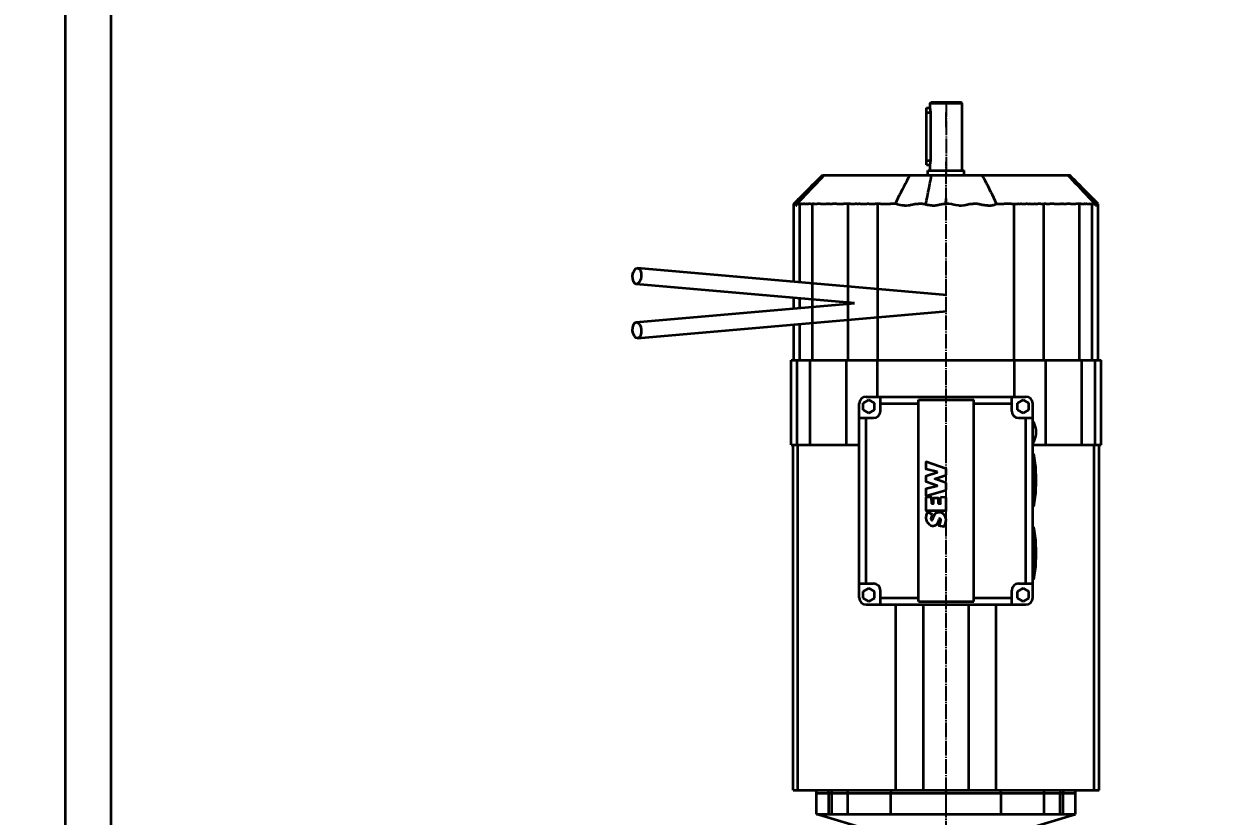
# Model space of a CAD drawing. Header units: millimetres. Extents: x -67280 to 67280, y -47520 to 47520.
# Drawn here: x -45724 to -44678, y 8203 to 8896 of the extents above; entities that cross this region are included whole.
import ezdxf

# ---------------------------------------------------------------- set-up
doc = ezdxf.new("R2010")
doc.units = ezdxf.units.MM
doc.linetypes.add('CENTER', pattern=[16, 13, -1, 1, -1])
doc.layers.get('0').update_dxf_attribs({"lineweight": 35})
for name, color, linetype, lineweight in [('EB0', 7, 'Continuous', 35), ('尺寸线层', 4, 'Continuous', 18), ('粗实线层', 7, 'Continuous', 35), ('粗实线层_1', 7, 'Continuous', 35)]:
    doc.layers.add(name, color=color, linetype=linetype, lineweight=lineweight)
doc.styles.add('标准', font='', dxfattribs={"width": 0.667})
doc.styles.get('标准').set_extended_font_data('宋体')
doc.dimstyles.new('标准', dxfattribs={"dimscale": 160, "dimtxt": 2, "dimasz": 1, "dimexe": 1, "dimexo": 0, "dimgap": 1, "dimtad": 1, "dimdec": 1, "dimdsep": 46, "dimtxsty": '标准', "dimblk": '_CAXARROW', "dimcen": 0, "dimdle": 2, "dimaunit": 1, "dimadec": 0, "dimazin": 2, "dimtfac": 0.707107, "dimtdec": 3, "dimtmove": 0, "dimatfit": 3, "dimfxl": 0, "dimfrac": 2, "dimtolj": 1, "dimarcsym": 0})

# ---------------------------------------------------------------- blocks, each defined once
blk = doc.blocks.new('*X1425')
at = {"layer": '尺寸线层', "linetype": 'Continuous', "lineweight": 18}
for points in [[(-50471.7, 19199.8), (-50451.7, 19039.8), (-50491.7, 19039.8)], [(-50471.7, 7599.8), (-50451.7, 7759.8), (-50491.7, 7759.8)]]:
    blk.add_hatch(color=0, dxfattribs=at).paths.add_polyline_path(points, flags=0)
at = {"layer": '尺寸线层', "color": 0}
for p, q in [((-48483.2, 19199.8), (-50631.7, 19199.8)), ((-45550.6, 7599.8), (-50631.7, 7599.8))]:
    blk.add_line(p, q, dxfattribs=at)
at = {"layer": '尺寸线层', "color": 0, "linetype": 'Continuous', "lineweight": 18}
blk.add_line((-50471.7, 19199.8), (-50471.7, 7599.8), dxfattribs=at)
at = {"layer": '尺寸线层', "color": 0, "insert": (-50791.7, 13712.3), "char_height": 320, "width": 1539.614, "attachment_point": 5, "rotation": 90, "line_spacing_factor": 1.15057, "style": '标准'}
blk.add_mtext('\\T1.1;11600', dxfattribs=at)
blk = doc.blocks.new('_CAXARROW')
blk.add_hatch(color=0).paths.add_polyline_path([(0, 0), (-1, 0.125), (-1, -0.125)], flags=0)
blk = doc.blocks.new('*X1432')
at = {"layer": '尺寸线层', "linetype": 'Continuous', "lineweight": 18}
for points in [[(-46488, 18849.8), (-46508, 18689.8), (-46468, 18689.8)], [(-46488, 7599.8), (-46508, 7759.8), (-46468, 7759.8)]]:
    blk.add_hatch(color=0, dxfattribs=at).paths.add_polyline_path(points, flags=0)
at = {"layer": '尺寸线层', "color": 0}
for p, q in [((-45538, 18849.8), (-46648, 18849.8)), ((-44678.3, 7599.8), (-46648, 7599.8))]:
    blk.add_line(p, q, dxfattribs=at)
at = {"layer": '尺寸线层', "color": 0, "linetype": 'Continuous', "lineweight": 18}
blk.add_line((-46488, 7599.8), (-46488, 18849.8), dxfattribs=at)
at = {"layer": '尺寸线层', "color": 0, "insert": (-46808, 12929.7), "char_height": 320, "width": 1539.614, "attachment_point": 5, "rotation": 90, "line_spacing_factor": 1.15057, "style": '标准'}
blk.add_mtext('\\T1.1;11250', dxfattribs=at)
blk = doc.blocks.new('*X1624')
at = {"layer": '粗实线层_1'}
for p, q in [((-1275, -3388), (-1275, -2358)), ((-1235, -3388), (-1235, -2358))]:
    blk.add_line(p, q, dxfattribs=at)
blk = doc.blocks.new('*X1613')
at = {"layer": 'EB0'}
blk.add_blockref('*X1624', (-360, 3408), dxfattribs=at)
blk = doc.blocks.new('*X1687')
at = {"layer": 'EB0', "color": 1}
for p, q in [((17.9, 872), (18.9, 873)), ((17.9, 872), (45.9, 872)), ((17.9, 868), (17.9, 872)), ((18.9, 873), (44.9, 873)), ((45.9, 872), (44.9, 873)), ((45.9, 813), (45.9, 872)), ((14.9, 868), (17.9, 868)), ((14.9, 818), (14.9, 868)), ((14.9, 864), (18.5, 864)), ((17.9, 867.9), (17.9, 868)), ((17.9, 868), (17.9, 868)), ((17.9, 868), (17.9, 868)), ((17.9, 868), (17.9, 868)), ((18, 867.9), (17.9, 867.9)), ((17.9, 867.9), (17.9, 867.9)), ((18, 867.8), (18, 867.9)), ((18, 867.7), (18, 867.8)), ((18, 867.6), (18, 867.7)), ((18, 867.7), (18, 867.7)), ((18, 867.5), (18, 867.6)), ((18.1, 867.4), (18, 867.5)), ((18.1, 867.3), (18.1, 867.4)), ((18.1, 867.2), (18.1, 867.3)), ((18.1, 867.1), (18.1, 867.2)), ((18.2, 867), (18.1, 867.1)), ((18.2, 866.9), (18.2, 867)), ((18.2, 866.8), (18.2, 866.9)), ((18.2, 866.6), (18.2, 866.8)), ((18.3, 866.5), (18.2, 866.6)), ((18.3, 866.4), (18.3, 866.5)), ((18.3, 866.2), (18.3, 866.4)), ((18.3, 866.1), (18.3, 866.2)), ((18.4, 865.9), (18.3, 866.1)), ((18.4, 865.7), (18.4, 865.9)), ((18.4, 865.6), (18.4, 865.7)), ((18.4, 865.4), (18.4, 865.6)), ((18.4, 865.2), (18.4, 865.4)), ((18.5, 865.1), (18.4, 865.2)), ((18.5, 864.9), (18.5, 865.1)), ((18.5, 864.7), (18.5, 864.9)), ((18.5, 864.5), (18.5, 864.7)), ((18.5, 864.4), (18.5, 864.5)), ((18.5, 864.2), (18.5, 864.4)), ((18.5, 864), (18.5, 864.2)), ((18.5, 822), (18.5, 864)), ((14.9, 822), (18.5, 822)), ((14.9, 818), (17.9, 818)), ((17.9, 818), (17.9, 818.1)), ((17.9, 818.1), (17.9, 818.1)), ((17.9, 818.1), (18, 818.1)), ((17.9, 818), (17.9, 818)), ((17.9, 818), (17.9, 818)), ((17.9, 818), (17.9, 818)), ((17.9, 813), (17.9, 818)), ((18, 818.5), (18.1, 818.6)), ((18, 818.4), (18, 818.5)), ((18, 818.3), (18, 818.4)), ((18, 818.2), (18, 818.3)), ((18, 818.3), (18, 818.3)), ((18, 818.1), (18, 818.2)), ((18.1, 818.9), (18.2, 819)), ((18.1, 818.8), (18.1, 818.9)), ((18.1, 818.7), (18.1, 818.8)), ((18.1, 818.6), (18.1, 818.7)), ((18.2, 819.4), (18.3, 819.5)), ((18.2, 819.2), (18.2, 819.4)), ((18.2, 819.1), (18.2, 819.2)), ((18.2, 819), (18.2, 819.1)), ((18.3, 819.9), (18.4, 820.1)), ((18.3, 819.8), (18.3, 819.9)), ((18.3, 819.6), (18.3, 819.8)), ((18.3, 819.5), (18.3, 819.6)), ((18.4, 820.8), (18.5, 820.9)), ((18.4, 820.6), (18.4, 820.8)), ((18.4, 820.4), (18.4, 820.6)), ((18.4, 820.3), (18.4, 820.4)), ((18.4, 820.1), (18.4, 820.3)), ((18.5, 821.8), (18.5, 822)), ((18.5, 821.6), (18.5, 821.8)), ((18.5, 821.5), (18.5, 821.6)), ((18.5, 821.3), (18.5, 821.5)), ((18.5, 821.1), (18.5, 821.3)), ((18.5, 820.9), (18.5, 821.1)), ((-80.8, 804.6), (-78.6, 806.8)), ((-80.3, 804.6), (-78.1, 806.8)), ((-79.2, 804.3), (-76.8, 806.8)), ((-78.6, 806.8), (-76.3, 809)), ((-78.1, 806.8), (-75.9, 809)), ((-76.8, 806.8), (-74.8, 809)), ((-76.3, 809), (-74.8, 809)), ((-74.8, 809), (-74.6, 809)), ((-74.6, 809), (-74.4, 809)), ((-74.4, 809), (-74.2, 809)), ((-74.2, 809), (-74, 809)), ((-74, 809), (-73.7, 809)), ((-73.7, 809), (-73.4, 809)), ((-73.4, 809), (-73, 809)), ((-73, 809), (-72.7, 809)), ((-72.7, 809), (-72.3, 809)), ((-72.3, 809), (-71.9, 809)), ((-71.9, 809), (-71.5, 809)), ((-71.5, 809), (-71.4, 809)), ((-71.4, 809), (-71.3, 809)), ((-71.3, 809), (-71.1, 809)), ((-71.1, 809), (-70.9, 809)), ((-70.9, 809), (-70.7, 809)), ((-70.7, 809), (-70.4, 809)), ((-70.4, 809), (-70.1, 809)), ((-70.1, 809), (-69.7, 809)), ((-69.7, 809), (-69.2, 809)), ((-69.2, 809), (-68.8, 809)), ((-68.8, 809), (-68.3, 809)), ((-68.3, 809), (-67.7, 809)), ((-67.7, 809), (-67.2, 809)), ((-67.2, 809), (-66.8, 809)), ((-66.8, 809), (-66.3, 809)), ((-66.3, 809), (-65.9, 809)), ((-65.9, 809), (-65.5, 809)), ((-65.5, 809), (-65.1, 809)), ((-65.1, 809), (-64.8, 809)), ((-64.8, 809), (-63.7, 809)), ((-63.7, 809), (-62.5, 809)), ((-62.5, 809), (-61.3, 809)), ((-61.3, 809), (-60, 809)), ((-60, 809), (-58.8, 809)), ((-58.8, 809), (-57.5, 809)), ((-57.5, 809), (-56.2, 809)), ((-56.2, 809), (-54.9, 809)), ((-54.9, 809), (-53.6, 809)), ((-53.6, 809), (-52.2, 809)), ((-52.2, 809), (-50.8, 809)), ((-50.8, 809), (-49.4, 809)), ((-49.4, 809), (-48, 809)), ((-48, 809), (-46.6, 809)), ((-46.6, 809), (-45.1, 809)), ((-45.1, 809), (-43.6, 809)), ((-43.6, 809), (-42.1, 809)), ((-42.1, 809), (-40.6, 809)), ((-40.6, 809), (-39.1, 809)), ((-39.1, 809), (-38.5, 809)), ((-38.5, 809), (-37.8, 809)), ((-37.8, 809), (-37.1, 809)), ((-37.1, 809), (-36.4, 809)), ((-36.4, 809), (-35.6, 809)), ((-35.6, 809), (-34.8, 809)), ((-34.8, 809), (-34, 809)), ((-34, 809), (-33.2, 809)), ((-33.2, 809), (-32.3, 809)), ((-32.3, 809), (-31.4, 809)), ((-31.4, 809), (-30.5, 809)), ((-30.5, 809), (-29.5, 809)), ((-29.5, 809), (-28.5, 809)), ((-28.5, 809), (-27.5, 809)), ((-27.5, 809), (-26.5, 809)), ((-26.5, 809), (-25.6, 809)), ((-25.6, 809), (-24.8, 809)), ((-24.8, 809), (-24, 809)), ((-24, 809), (-23.4, 809)), ((-23.4, 809), (-20.9, 809)), ((-20.9, 809), (-18.5, 809)), ((-18.5, 809), (-16.1, 809)), ((-16.1, 809), (-13.7, 809)), ((-13.7, 809), (-11.3, 809)), ((-11.3, 809), (-8.9, 809)), ((-8.9, 809), (-6.7, 809)), ((-6.7, 809), (-4.7, 809)), ((-4.7, 809), (-2.9, 809)), ((-2.9, 809), (-1.2, 809)), ((-2.2, 804.4), (-0.9, 806.9)), ((-1.2, 809), (0.2, 809)), ((-0.9, 806.9), (0.2, 809)), ((0.2, 809), (0.5, 809)), ((0.5, 809), (0.8, 809)), ((0.8, 809), (1.1, 809)), ((1.1, 809), (1.5, 809)), ((1.5, 809), (1.9, 809)), ((1.9, 809), (2.4, 809)), ((2.4, 809), (2.9, 809)), ((2.9, 809), (3.5, 809)), ((3.5, 809), (4.1, 809)), ((4.1, 809), (4.7, 809)), ((4.7, 809), (5.3, 809)), ((5.3, 809), (6, 809)), ((6, 809), (6.6, 809)), ((6.6, 809), (7.3, 809)), ((7.3, 809), (7.9, 809)), ((7.9, 809), (8.6, 809)), ((8.6, 809), (9.2, 809)), ((9.2, 809), (9.8, 809)), ((9.8, 809), (10.3, 809)), ((10.3, 809), (10.7, 809)), ((10.7, 809), (11.2, 809)), ((11.2, 809), (11.7, 809)), ((11.7, 809), (12.1, 809)), ((12.1, 809), (12.7, 809)), ((12.7, 809), (13.2, 809)), ((13.2, 809), (13.7, 809)), ((13.7, 809), (14.2, 809)), ((14.2, 809), (14.7, 809)), ((14.7, 809), (15.2, 809)), ((15.2, 809), (15.7, 809)), ((15.7, 809), (16.3, 809)), ((15.9, 813), (47.9, 813)), ((15.9, 809), (15.9, 813)), ((16.3, 809), (16.8, 809)), ((16.8, 809), (17.3, 809)), ((17.3, 809), (17.8, 809)), ((17.8, 809), (18.2, 809)), ((18.2, 809), (18.6, 809)), ((18.5, 805.3), (19.2, 809)), ((18.6, 809), (18.9, 809)), ((18.9, 809), (19.2, 809)), ((19.2, 809), (19.6, 809)), ((19.6, 809), (19.9, 809)), ((19.9, 809), (20.4, 809)), ((20.4, 809), (20.8, 809)), ((20.8, 809), (21.3, 809)), ((21.3, 809), (21.7, 809)), ((21.7, 809), (22.2, 809)), ((22.2, 809), (22.6, 809)), ((22.6, 809), (23.1, 809)), ((23.1, 809), (23.5, 809)), ((23.5, 809), (24, 809)), ((24, 809), (24.4, 809)), ((24.4, 809), (24.9, 809)), ((24.9, 809), (25.3, 809)), ((25.3, 809), (25.8, 809)), ((25.8, 809), (26.2, 809)), ((26.2, 809), (26.7, 809)), ((26.7, 809), (27.1, 809)), ((27.1, 809), (27.5, 809)), ((27.5, 809), (27.7, 809)), ((27.7, 809), (28, 809)), ((28, 809), (28.3, 809)), ((28.3, 809), (28.8, 809)), ((28.8, 809), (29.2, 809)), ((29.2, 809), (29.7, 809)), ((29.7, 809), (30.1, 809)), ((30.1, 809), (30.6, 809)), ((30.6, 809), (31, 809)), ((31, 809), (31.5, 809)), ((31.5, 809), (31.9, 809)), ((31.9, 809), (32.3, 809)), ((32.3, 809), (32.8, 809)), ((32.8, 809), (33.2, 809)), ((33.2, 809), (33.6, 809)), ((33.6, 809), (34.1, 809)), ((34.1, 809), (34.5, 809)), ((34.5, 809), (34.9, 809)), ((34.9, 809), (35.4, 809)), ((35.4, 809), (35.8, 809)), ((35.8, 809), (36.1, 809)), ((36.1, 809), (36.4, 809)), ((36.4, 809), (36.8, 809)), ((36.8, 809), (37.2, 809)), ((37.2, 809), (37.6, 809)), ((37.6, 809), (38, 809)), ((38, 809), (38.4, 809)), ((38.4, 809), (38.9, 809)), ((38.9, 809), (39.3, 809)), ((39.3, 809), (39.7, 809)), ((39.7, 809), (40.2, 809)), ((40.2, 809), (40.7, 809)), ((40.7, 809), (41.1, 809)), ((41.1, 809), (41.6, 809)), ((41.6, 809), (42.1, 809)), ((42.1, 809), (42.6, 809)), ((42.6, 809), (43, 809)), ((43, 809), (43.5, 809)), ((43.5, 809), (43.9, 809)), ((43.9, 809), (44.3, 809)), ((44.3, 809), (44.6, 809)), ((44.6, 809), (45.2, 809)), ((45.2, 809), (45.7, 809)), ((45.7, 809), (46.3, 809)), ((46.3, 809), (46.9, 809)), ((46.9, 809), (47.5, 809)), ((47.5, 809), (48.1, 809)), ((47.9, 809), (47.9, 813)), ((48.1, 809), (48.7, 809)), ((48.7, 809), (49.3, 809)), ((49.3, 809), (50, 809)), ((50, 809), (50.6, 809)), ((50.6, 809), (51.2, 809)), ((51.2, 809), (51.9, 809)), ((51.9, 809), (52.5, 809)), ((52.5, 809), (53.1, 809)), ((53.1, 809), (53.5, 809)), ((53.5, 809), (53.8, 809)), ((53.8, 809), (54.2, 809)), ((54.2, 809), (54.8, 809)), ((54.8, 809), (55.3, 809)), ((55.3, 809), (55.9, 809)), ((55.9, 809), (56.4, 809)), ((56.4, 809), (57, 809)), ((57, 809), (57.6, 809)), ((57.6, 809), (58.1, 809)), ((58.1, 809), (58.7, 809)), ((58.7, 809), (59.3, 809)), ((59.3, 809), (59.9, 809)), ((59.9, 809), (60.4, 809)), ((60.4, 809), (61, 809)), ((61, 809), (61.6, 809)), ((61.6, 809), (62.1, 809)), ((62.1, 809), (62.7, 809)), ((62.7, 809), (63.1, 809)), ((63.1, 809), (63.6, 809)), ((64.7, 806.8), (63.6, 809)), ((63.6, 809), (65.1, 809)), ((66.1, 804.3), (64.7, 806.8)), ((65.1, 809), (66.7, 809)), ((66.7, 809), (68.6, 809)), ((68.6, 809), (70.7, 809)), ((70.7, 809), (72.9, 809)), ((72.9, 809), (75.4, 809)), ((75.4, 809), (77.9, 809)), ((77.9, 809), (80.4, 809)), ((80.4, 809), (82.8, 809)), ((82.8, 809), (85.3, 809)), ((85.3, 809), (87.2, 809)), ((87.2, 809), (87.9, 809)), ((87.9, 809), (88.5, 809)), ((88.5, 809), (89, 809)), ((89, 809), (89.6, 809)), ((89.6, 809), (90.1, 809)), ((90.1, 809), (90.7, 809)), ((90.7, 809), (91.2, 809)), ((91.2, 809), (91.8, 809)), ((91.8, 809), (92.4, 809)), ((92.4, 809), (93, 809)), ((93, 809), (93.6, 809)), ((93.6, 809), (94.3, 809)), ((94.3, 809), (95, 809)), ((95, 809), (95.7, 809)), ((95.7, 809), (96.5, 809)), ((96.5, 809), (97.2, 809)), ((97.2, 809), (98, 809)), ((98, 809), (98.8, 809)), ((98.8, 809), (99.6, 809)), ((99.6, 809), (100.4, 809)), ((100.4, 809), (101.2, 809)), ((101.2, 809), (102.1, 809)), ((102.1, 809), (102.9, 809)), ((102.9, 809), (104, 809)), ((104, 809), (105.5, 809)), ((105.5, 809), (107, 809)), ((107, 809), (108.6, 809)), ((108.6, 809), (110.1, 809)), ((110.1, 809), (111.6, 809)), ((111.6, 809), (113, 809)), ((113, 809), (114.5, 809)), ((114.5, 809), (115.9, 809)), ((115.9, 809), (117.3, 809)), ((117.3, 809), (118.7, 809)), ((118.7, 809), (120, 809)), ((120, 809), (121.3, 809)), ((121.3, 809), (122.6, 809)), ((122.6, 809), (123.9, 809)), ((123.9, 809), (125.2, 809)), ((125.2, 809), (126.4, 809)), ((126.4, 809), (127.6, 809)), ((127.6, 809), (128.6, 809)), ((128.6, 809), (129.2, 809)), ((129.2, 809), (129.6, 809)), ((129.6, 809), (130.1, 809)), ((130.1, 809), (130.6, 809)), ((130.6, 809), (131, 809)), ((131, 809), (131.5, 809)), ((131.5, 809), (131.9, 809)), ((131.9, 809), (132.3, 809)), ((132.3, 809), (132.7, 809)), ((132.7, 809), (133.1, 809)), ((133.1, 809), (133.4, 809)), ((133.4, 809), (133.8, 809)), ((133.8, 809), (134.1, 809)), ((134.1, 809), (134.4, 809)), ((134.4, 809), (134.7, 809)), ((134.7, 809), (134.9, 809)), ((134.9, 809), (135.1, 809)), ((135.1, 809), (135.2, 809)), ((135.2, 809), (135.4, 809)), ((135.4, 809), (135.8, 809)), ((135.8, 809), (136.2, 809)), ((136.2, 809), (136.5, 809)), ((136.5, 809), (136.9, 809)), ((136.9, 809), (137.2, 809)), ((137.2, 809), (137.6, 809)), ((137.6, 809), (137.8, 809)), ((137.8, 809), (138.1, 809)), ((138.1, 809), (138.3, 809)), ((138.3, 809), (138.4, 809)), ((138.4, 809), (138.6, 809)), ((140.6, 806.9), (138.6, 809)), ((138.6, 809), (138.6, 809)), ((138.6, 809), (138.6, 809)), ((138.6, 809), (138.6, 809)), ((138.6, 809), (138.6, 809)), ((138.6, 809), (138.6, 809)), ((138.6, 809), (138.6, 809)), ((138.6, 809), (138.8, 809)), ((138.8, 809), (139, 809)), ((139, 809), (139.2, 809)), ((139.2, 809), (139.4, 809)), ((139.4, 809), (139.5, 809)), ((139.5, 809), (139.6, 809)), ((139.6, 809), (139.7, 809)), ((141.9, 806.8), (139.7, 809)), ((139.7, 809), (139.7, 809)), ((139.7, 809), (139.7, 809)), ((139.7, 809), (139.8, 809)), ((139.8, 809), (139.9, 809)), ((139.9, 809), (140, 809)), ((140, 809), (140.1, 809)), ((140.1, 809), (140.1, 809)), ((140.1, 809), (140.2, 809)), ((142.4, 806.8), (140.2, 809)), ((140.2, 809), (140.2, 809)), ((143, 804.4), (140.6, 806.9)), ((144.1, 804.6), (141.9, 806.8)), ((144.6, 804.6), (142.4, 806.8)), ((-94, 791.3), (-89.6, 795.7)), ((-91.2, 793.5), (-86.8, 797.9)), ((-89.6, 795.7), (-87.4, 797.9)), ((-88.8, 794.2), (-86.4, 796.7)), ((-87.4, 797.9), (-85.2, 800.2)), ((-86.8, 797.9), (-84.6, 800.2)), ((-86.4, 796.7), (-84, 799.3)), ((-85.2, 800.2), (-83, 802.4)), ((-84.6, 800.2), (-82.4, 802.4)), ((-84, 799.3), (-81.6, 801.8)), ((-83, 802.4), (-80.8, 804.6)), ((-82.4, 802.4), (-80.3, 804.6)), ((-81.6, 801.8), (-79.2, 804.3)), ((-7.4, 794.2), (-6.1, 796.8)), ((-6.1, 796.8), (-4.9, 799.3)), ((-4.9, 799.3), (-3.5, 801.8)), ((-3.5, 801.8), (-2.2, 804.4)), ((16.3, 794.2), (17.1, 797.9)), ((17.1, 797.9), (17.8, 801.6)), ((17.8, 801.6), (18.5, 805.3)), ((67.4, 801.8), (66.1, 804.3)), ((68.7, 799.3), (67.4, 801.8)), ((70, 796.7), (68.7, 799.3)), ((71.2, 794.2), (70, 796.7)), ((145.4, 801.8), (143, 804.4)), ((146.3, 802.4), (144.1, 804.6)), ((146.8, 802.4), (144.6, 804.6)), ((147.8, 799.3), (145.4, 801.8)), ((148.4, 800.2), (146.3, 802.4)), ((149, 800.2), (146.8, 802.4)), ((150.2, 796.8), (147.8, 799.3)), ((150.6, 797.9), (148.4, 800.2)), ((151.2, 797.9), (149, 800.2)), ((152.6, 794.2), (150.2, 796.8)), ((152.8, 795.7), (150.6, 797.9)), ((153.4, 795.7), (151.2, 797.9)), ((155, 793.5), (152.8, 795.7)), ((155.6, 793.5), (153.4, 795.7)), ((-101.3, 784), (-100.5, 784.8)), ((-100.6, 783.9), (-98.8, 785.8)), ((-100.5, 784.8), (-99.7, 785.7)), ((-99.7, 785.7), (-98.8, 786.6)), ((-98.8, 785.8), (-97, 787.6)), ((-98.8, 786.6), (-98, 787.3)), ((-98.5, 784), (-96, 786.6)), ((-98, 787.3), (-97.2, 788.2)), ((-97.2, 788.2), (-96.4, 788.9)), ((-97, 787.6), (-95.2, 789.5)), ((-96.4, 789), (-94, 791.3)), ((-96, 786.6), (-93.6, 789.1)), ((-95.2, 789.5), (-93.3, 791.3)), ((-93.6, 789.1), (-91.2, 791.7)), ((-93.3, 791.3), (-91.2, 793.5)), ((-91.2, 791.7), (-88.8, 794.2)), ((-12.4, 784), (-11.2, 786.6)), ((-11.2, 786.6), (-9.9, 789.1)), ((-9.9, 789.1), (-8.7, 791.7)), ((-8.7, 791.7), (-7.4, 794.2)), ((14.2, 783.2), (14.9, 786.9)), ((14.9, 786.9), (15.6, 790.6)), ((15.6, 790.6), (16.3, 794.2)), ((31.8, 785.8), (31.9, 786.7)), ((31.8, 784.9), (31.8, 785.8)), ((31.8, 784), (31.8, 784.9)), ((31.9, 787.6), (31.9, 788.5)), ((31.9, 788.5), (31.9, 788.5)), ((31.9, 787.6), (31.9, 788.5)), ((32, 786.7), (31.9, 787.6)), ((31.9, 786.7), (31.9, 787.6)), ((32, 785.8), (32, 786.7)), ((32, 784.9), (32, 785.8)), ((32, 784), (32, 784.9)), ((72.5, 791.7), (71.2, 794.2)), ((73.7, 789.1), (72.5, 791.7)), ((75, 786.6), (73.7, 789.1)), ((76.2, 784), (75, 786.6)), ((155, 791.7), (152.6, 794.2)), ((159, 789.5), (155, 793.5)), ((157.4, 789.1), (155, 791.7)), ((157.9, 791.3), (155.6, 793.5)), ((159.9, 786.6), (157.4, 789.1)), ((160.2, 789), (157.9, 791.3)), ((160.8, 787.6), (159, 789.5)), ((162.3, 784), (159.9, 786.6)), ((161.1, 788.1), (160.2, 789)), ((162.6, 785.8), (160.8, 787.6)), ((161.9, 787.3), (161.1, 788.1)), ((162.6, 786.5), (161.9, 787.3)), ((163.5, 785.6), (162.6, 786.5)), ((164.4, 783.9), (162.6, 785.8)), ((164.3, 784.8), (163.5, 785.6)), ((165.2, 784), (164.3, 784.8)), ((-101.3, 783.9), (-101.3, 784)), ((-101.3, 784), (-101.3, 784)), ((-101.3, 715.7), (-101.3, 784)), ((-101.3, 783.6), (-101.3, 783.9)), ((-101.3, 783.2), (-101.3, 783.6)), ((-101.2, 782.8), (-101.3, 783.2)), ((-101.2, 782.5), (-101.2, 782.8)), ((-101.1, 782.5), (-101.2, 782.5)), ((-101.1, 782.5), (-101, 782.8)), ((-101, 782.8), (-100.9, 783.1)), ((-100.9, 783.3), (-100.8, 783.5)), ((-100.9, 783.1), (-100.9, 783.3)), ((-100.8, 783.7), (-100.7, 783.8)), ((-100.8, 783.5), (-100.8, 783.7)), ((-100.7, 783.9), (-100.6, 783.9)), ((-100.7, 783.8), (-100.7, 783.9)), ((-100.6, 784), (-100.5, 784)), ((-100.6, 783.9), (-100.6, 784)), ((-100.4, 784), (-100.5, 784)), ((-100.5, 784), (-100.5, 784)), ((-100.4, 783.9), (-100.4, 784)), ((-100.3, 783.9), (-100.4, 783.9)), ((-100.3, 783.8), (-100.3, 783.9)), ((-100.2, 783.7), (-100.3, 783.8)), ((-100.2, 783.6), (-100.2, 783.7)), ((-100.1, 783.5), (-100.2, 783.6)), ((-100, 783.3), (-100.1, 783.5)), ((-100, 783.2), (-100, 783.3)), ((-99.9, 783.1), (-100, 783.2)), ((-99.9, 783), (-99.9, 783.1)), ((-99.8, 782.8), (-99.9, 783)), ((-99.8, 782.7), (-99.8, 782.8)), ((-99.7, 782.6), (-99.8, 782.7)), ((-99.6, 782.6), (-99.7, 782.6)), ((-99.6, 782.5), (-99.6, 782.6)), ((-99.5, 782.5), (-99.6, 782.5)), ((-99.4, 782.5), (-99.5, 782.5)), ((-99.4, 782.5), (-99.3, 782.5)), ((-99.3, 782.5), (-99.3, 782.5)), ((-99.3, 782.5), (-99.2, 782.5)), ((-99.2, 782.5), (-99.1, 782.6)), ((-99.1, 782.6), (-99, 782.7)), ((-99, 782.7), (-98.9, 782.8)), ((-98.9, 783), (-98.8, 783.2)), ((-98.9, 782.8), (-98.9, 783)), ((-98.8, 783.2), (-98.7, 783.3)), ((-98.7, 783.3), (-98.6, 783.5)), ((-98.6, 783.8), (-98.5, 784)), ((-98.6, 783.5), (-98.6, 783.8)), ((-98.5, 784), (-98.2, 784)), ((-98.2, 784), (-97.9, 784)), ((-97.9, 784), (-97.6, 784)), ((-97.2, 784), (-97.6, 784)), ((-96.9, 784), (-97.2, 784)), ((-96.5, 784), (-96.9, 784)), ((-96.5, 784), (-96.2, 784)), ((-96.2, 784), (-96, 784)), ((-96.2, 715.2), (-96.2, 784)), ((-96, 784), (-95.9, 784)), ((-95.9, 784), (-95.7, 784)), ((-95.7, 784), (-95.5, 784)), ((-95.3, 784), (-95.5, 784)), ((-95.3, 784), (-95.1, 784)), ((-95.1, 784), (-94.9, 784)), ((-94.7, 784), (-94.9, 784)), ((-94.7, 784), (-94.5, 784)), ((-94.5, 784), (-94.2, 784)), ((-94.2, 784), (-94, 784)), ((-94, 784), (-93.7, 784)), ((-93.7, 784), (-93.4, 784)), ((-93.1, 784), (-93.4, 784)), ((-92.9, 784), (-93.1, 784)), ((-92.9, 784), (-92.6, 784)), ((-92.6, 784), (-92.2, 784)), ((-91.9, 784), (-92.2, 784)), ((-91.9, 784), (-91.6, 784)), ((-91.6, 784), (-91.2, 784)), ((-91.2, 784), (-90.9, 784)), ((-90.9, 784), (-90.5, 784)), ((-90.5, 784), (-90.2, 784)), ((-89.8, 784), (-90.2, 784)), ((-89.8, 784), (-89.4, 784)), ((-89.4, 784), (-89, 784)), ((-89, 784), (-88.6, 784)), ((-88.2, 784), (-88.6, 784)), ((-87.7, 784), (-88.2, 784)), ((-87.3, 784), (-87.7, 784)), ((-86.9, 784), (-87.3, 784)), ((-86.9, 784), (-86.4, 784)), ((-86.4, 784), (-85.9, 784)), ((-85.9, 784), (-85.5, 784)), ((-85.5, 784), (-85, 784)), ((-84.2, 784), (-85, 784)), ((-85, 647), (-85, 784)), ((-83.5, 784), (-84.2, 784)), ((-83.5, 784), (-82.7, 784)), ((-82.7, 784), (-81.9, 784)), ((-81.9, 784), (-81.1, 784)), ((-80.3, 784), (-81.1, 784)), ((-79.5, 784), (-80.3, 784)), ((-78.7, 784), (-79.5, 784)), ((-77.9, 784), (-78.7, 784)), ((-77.9, 784), (-77.1, 784)), ((-77.1, 784), (-75.4, 784)), ((-75.4, 784), (-74.6, 784)), ((-74.6, 784), (-73.7, 784)), ((-73.7, 784), (-72.8, 784)), ((-71.9, 784), (-72.8, 784)), ((-71.9, 784), (-71.1, 784)), ((-70.2, 784), (-71.1, 784)), ((-70.2, 784), (-69.3, 784)), ((-69.3, 784), (-68.4, 784)), ((-68.4, 784), (-67.5, 784)), ((-66.5, 784), (-67.5, 784)), ((-65.6, 784), (-66.5, 784)), ((-64.7, 784), (-65.6, 784)), ((-63.7, 784), (-64.7, 784)), ((-63.7, 784), (-62.8, 784)), ((-62.8, 784), (-61.8, 784)), ((-61.8, 784), (-60.9, 784)), ((-60.9, 784), (-59.9, 784)), ((-59.9, 784), (-58.9, 784)), ((-58.9, 784), (-57.9, 784)), ((-56.9, 784), (-57.9, 784)), ((-55.9, 784), (-56.9, 784)), ((-54.9, 784), (-55.9, 784)), ((-53.9, 784), (-54.9, 784)), ((-52.5, 784), (-53.9, 784)), ((-53.9, 647), (-53.9, 784)), ((-51.9, 784), (-52.5, 784)), ((-51.9, 784), (-51.2, 784)), ((-51.2, 784), (-49.8, 784)), ((-49.8, 784), (-49.1, 784)), ((-49.1, 784), (-48.4, 784)), ((-48.4, 784), (-47.7, 784)), ((-47, 784), (-47.7, 784)), ((-46.2, 784), (-47, 784)), ((-46.2, 784), (-45.5, 784)), ((-45.5, 784), (-44.8, 784)), ((-43.3, 784), (-44.8, 784)), ((-43.3, 784), (-42.6, 784)), ((-42.6, 784), (-41.8, 784)), ((-41.8, 784), (-41.1, 784)), ((-41.1, 784), (-40.3, 784)), ((-40.3, 784), (-39.5, 784)), ((-39.5, 784), (-38.8, 784)), ((-38.8, 784), (-38, 784)), ((-38, 784), (-37.2, 784)), ((-36.4, 784), (-37.2, 784)), ((-35.7, 784), (-36.4, 784)), ((-35.7, 784), (-34.9, 784)), ((-34.9, 784), (-34.1, 784)), ((-34.1, 784), (-33.3, 784)), ((-33.3, 784), (-32.5, 784)), ((-32.5, 784), (-31.7, 784)), ((-31.7, 784), (-30.9, 784)), ((-30.9, 784), (-30.1, 784)), ((-29.3, 784), (-30.1, 784)), ((-28.5, 784), (-29.3, 784)), ((-27.7, 784), (-28.5, 784)), ((-25.5, 784), (-27.7, 784)), ((-27.7, 647), (-27.7, 784)), ((-25.5, 784), (-21.1, 784)), ((-21.1, 784), (-19, 784)), ((-19, 784), (-16.8, 784)), ((-14.6, 784), (-16.8, 784)), ((-12.4, 784), (-14.6, 784)), ((-10.5, 783.3), (-12.4, 784)), ((-8.4, 782.8), (-10.5, 783.3)), ((-6.4, 782.5), (-8.4, 782.8)), ((-4.4, 782.5), (-6.4, 782.5)), ((-4.4, 782.5), (-2.6, 782.5)), ((-2.6, 782.5), (-1, 782.7)), ((-1, 782.7), (0.2, 782.9)), ((0.2, 782.9), (1.1, 783.1)), ((1.1, 783.1), (1.6, 783.3)), ((1.6, 783.3), (2.1, 783.4)), ((2.1, 783.4), (2.6, 783.4)), ((2.6, 783.4), (3.1, 783.5)), ((3.1, 783.5), (3.5, 783.6)), ((3.5, 783.6), (4, 783.7)), ((4, 783.7), (4.5, 783.8)), ((4.5, 783.8), (5, 783.8)), ((5, 783.8), (5.5, 783.9)), ((5.5, 783.9), (5.9, 783.9)), ((5.9, 783.9), (6.4, 783.9)), ((6.4, 783.9), (6.9, 784)), ((6.9, 784), (7.4, 784)), ((7.4, 784), (7.9, 784)), ((8.4, 784), (7.9, 784)), ((8.8, 784), (8.4, 784)), ((9.3, 783.9), (8.8, 784)), ((9.8, 783.9), (9.3, 783.9)), ((10.3, 783.9), (9.8, 783.9)), ((10.7, 783.8), (10.3, 783.9)), ((11.1, 783.8), (10.7, 783.8)), ((11.5, 783.7), (11.1, 783.8)), ((11.9, 783.7), (11.5, 783.7)), ((12.3, 783.6), (11.9, 783.7)), ((12.6, 783.5), (12.3, 783.6)), ((12.9, 783.5), (12.6, 783.5)), ((13.2, 783.4), (12.9, 783.5)), ((13.5, 783.4), (13.2, 783.4)), ((13.8, 783.3), (13.5, 783.4)), ((14, 783.2), (13.8, 783.3)), ((14.2, 783.2), (14, 783.2)), ((14.8, 783), (14.2, 783.2)), ((15.3, 782.9), (14.8, 783)), ((15.9, 782.8), (15.3, 782.9)), ((16.5, 782.7), (15.9, 782.8)), ((17, 782.7), (16.5, 782.7)), ((17.6, 782.6), (17, 782.7)), ((18.2, 782.5), (17.6, 782.6)), ((18.8, 782.5), (18.2, 782.5)), ((19.4, 782.5), (18.8, 782.5)), ((19.9, 782.5), (19.4, 782.5)), ((19.9, 782.5), (20.5, 782.5)), ((20.5, 782.5), (21.1, 782.5)), ((21.1, 782.5), (21.7, 782.6)), ((21.7, 782.6), (22.3, 782.6)), ((22.3, 782.6), (22.8, 782.7)), ((22.8, 782.7), (23.4, 782.8)), ((23.4, 782.8), (24, 782.9)), ((24, 782.9), (24.6, 783)), ((24.6, 783), (25, 783.1)), ((25, 783.1), (25.5, 783.2)), ((25.5, 783.2), (25.9, 783.3)), ((25.9, 783.3), (26.4, 783.4)), ((26.4, 783.4), (27, 783.5)), ((27, 783.5), (27.6, 783.6)), ((27.6, 783.6), (28.2, 783.7)), ((28.2, 783.7), (28.8, 783.8)), ((28.8, 783.8), (29.4, 783.9)), ((29.4, 783.9), (30, 783.9)), ((30, 783.9), (30.6, 784)), ((30.6, 784), (31.2, 784)), ((31.2, 784), (31.8, 784)), ((34.3, 783.9), (32, 784)), ((36.7, 783.6), (34.3, 783.9)), ((38.6, 783.1), (36.7, 783.6)), ((40.6, 782.7), (38.6, 783.1)), ((43.1, 782.5), (40.6, 782.7)), ((43.1, 782.5), (45.6, 782.5)), ((45.6, 782.5), (47.8, 782.8)), ((47.8, 782.8), (49.2, 783.1)), ((49.2, 783.1), (50, 783.3)), ((50, 783.3), (50.7, 783.4)), ((50.7, 783.4), (51.3, 783.6)), ((51.3, 783.6), (51.9, 783.7)), ((51.9, 783.7), (52.6, 783.8)), ((52.6, 783.8), (53.2, 783.8)), ((53.2, 783.8), (53.9, 783.9)), ((53.9, 783.9), (54.5, 783.9)), ((54.5, 783.9), (55.2, 784)), ((55.2, 784), (55.8, 784)), ((56.5, 784), (55.8, 784)), ((57.1, 783.9), (56.5, 784)), ((57.8, 783.9), (57.1, 783.9)), ((58.4, 783.9), (57.8, 783.9)), ((59.1, 783.8), (58.4, 783.9)), ((59.7, 783.7), (59.1, 783.8)), ((60.4, 783.6), (59.7, 783.7)), ((61, 783.5), (60.4, 783.6)), ((61.7, 783.4), (61, 783.5)), ((62.3, 783.2), (61.7, 783.4)), ((62.8, 783.1), (62.3, 783.2)), ((63.3, 783), (62.8, 783.1)), ((63.9, 782.9), (63.3, 783)), ((64.5, 782.8), (63.9, 782.9)), ((65.2, 782.7), (64.5, 782.8)), ((65.8, 782.6), (65.2, 782.7)), ((66.5, 782.5), (65.8, 782.6)), ((67.1, 782.5), (66.5, 782.5)), ((67.8, 782.5), (67.1, 782.5)), ((68.4, 782.5), (67.8, 782.5)), ((68.4, 782.5), (69.1, 782.5)), ((69.1, 782.5), (69.8, 782.5)), ((69.8, 782.5), (70.4, 782.5)), ((70.4, 782.5), (71.1, 782.6)), ((71.1, 782.6), (71.7, 782.7)), ((71.7, 782.7), (72.4, 782.8)), ((72.4, 782.8), (73, 782.9)), ((73, 782.9), (73.6, 783.1)), ((73.6, 783.1), (74.2, 783.2)), ((74.2, 783.2), (74.7, 783.4)), ((74.7, 783.4), (75.2, 783.6)), ((75.2, 783.6), (75.7, 783.8)), ((75.7, 783.8), (76.2, 784)), ((76.2, 784), (78.4, 784)), ((78.4, 784), (80.6, 784)), ((80.6, 784), (82.8, 784)), ((89.3, 784), (82.8, 784)), ((89.3, 784), (91.5, 784)), ((91.5, 784), (92.3, 784)), ((91.5, 647), (91.5, 784)), ((92.3, 784), (93.1, 784)), ((93.1, 784), (94.7, 784)), ((95.5, 784), (94.7, 784)), ((95.5, 784), (97.1, 784)), ((97.9, 784), (97.1, 784)), ((97.9, 784), (98.7, 784)), ((98.7, 784), (101, 784)), ((101, 784), (101.8, 784)), ((103.4, 784), (101.8, 784)), ((103.4, 784), (104.1, 784)), ((104.1, 784), (104.9, 784)), ((105.6, 784), (104.9, 784)), ((105.6, 784), (106.4, 784)), ((106.4, 784), (107.1, 784)), ((107.1, 784), (108.6, 784)), ((108.6, 784), (109.3, 784)), ((110.1, 784), (109.3, 784)), ((110.1, 784), (111.5, 784)), ((111.5, 784), (112.2, 784)), ((112.9, 784), (112.2, 784)), ((113.6, 784), (112.9, 784)), ((114.3, 784), (113.6, 784)), ((115, 784), (114.3, 784)), ((115, 784), (115.7, 784)), ((115.7, 784), (116.4, 784)), ((116.4, 784), (117, 784)), ((117, 784), (117.7, 784)), ((118.7, 784), (117.7, 784)), ((117.7, 647), (117.7, 784)), ((119.7, 784), (118.7, 784)), ((119.7, 784), (120.7, 784)), ((120.7, 784), (121.7, 784)), ((121.7, 784), (122.7, 784)), ((123.7, 784), (122.7, 784)), ((124.7, 784), (123.7, 784)), ((125.6, 784), (124.7, 784)), ((126.6, 784), (125.6, 784)), ((126.6, 784), (127.5, 784)), ((127.5, 784), (129.4, 784)), ((129.4, 784), (130.4, 784)), ((130.4, 784), (131.3, 784)), ((131.3, 784), (132.2, 784)), ((133.1, 784), (132.2, 784)), ((133.1, 784), (134, 784)), ((134.9, 784), (134, 784)), ((134.9, 784), (136.6, 784)), ((136.6, 784), (137.5, 784)), ((138.4, 784), (137.5, 784)), ((139.2, 784), (138.4, 784)), ((140.1, 784), (139.2, 784)), ((140.9, 784), (140.1, 784)), ((140.9, 784), (141.7, 784)), ((141.7, 784), (142.5, 784)), ((142.5, 784), (143.4, 784)), ((143.4, 784), (144.2, 784)), ((144.2, 784), (145, 784)), ((145, 784), (145.7, 784)), ((146.5, 784), (145.7, 784)), ((147.3, 784), (146.5, 784)), ((148, 784), (147.3, 784)), ((148.8, 784), (148, 784)), ((149.3, 784), (148.8, 784)), ((148.8, 647), (148.8, 784)), ((149.8, 784), (149.3, 784)), ((150.2, 784), (149.8, 784)), ((150.2, 784), (150.7, 784)), ((150.7, 784), (151.1, 784)), ((151.1, 784), (151.6, 784)), ((151.6, 784), (152, 784)), ((152, 784), (152.4, 784)), ((152.4, 784), (152.8, 784)), ((153.2, 784), (152.8, 784)), ((153.6, 784), (153.2, 784)), ((153.6, 784), (154, 784)), ((154, 784), (154.4, 784)), ((154.7, 784), (154.4, 784)), ((155.1, 784), (154.7, 784)), ((155.1, 784), (155.4, 784)), ((155.4, 784), (155.7, 784)), ((155.7, 784), (156.1, 784)), ((156.1, 784), (156.4, 784)), ((156.4, 784), (156.7, 784)), ((156.7, 784), (157, 784)), ((157, 784), (157.3, 784)), ((157.3, 784), (157.5, 784)), ((157.8, 784), (157.5, 784)), ((158, 784), (157.8, 784)), ((158, 784), (158.3, 784)), ((158.3, 784), (158.5, 784)), ((158.5, 784), (158.7, 784)), ((158.7, 784), (158.9, 784)), ((158.9, 784), (159.1, 784)), ((159.1, 784), (159.3, 784)), ((159.3, 784), (159.5, 784)), ((159.7, 784), (159.5, 784)), ((159.8, 784), (159.7, 784)), ((160, 784), (159.8, 784)), ((160.4, 784), (160, 784)), ((160, 647), (160, 784)), ((160.4, 784), (160.7, 784)), ((160.7, 784), (161.1, 784)), ((161.1, 784), (161.4, 784)), ((161.4, 784), (161.7, 784)), ((162, 784), (161.7, 784)), ((162.3, 784), (162, 784)), ((162.4, 783.7), (162.3, 784)), ((162.5, 783.4), (162.4, 783.7)), ((162.6, 783.1), (162.5, 783.4)), ((162.7, 782.9), (162.6, 783.1)), ((162.8, 782.7), (162.7, 782.9)), ((162.9, 782.6), (162.8, 782.7)), ((163.2, 782.5), (162.9, 782.6)), ((163.2, 782.5), (163.4, 782.5)), ((163.4, 782.5), (163.6, 782.7)), ((163.6, 782.7), (163.7, 782.9)), ((163.7, 782.9), (163.8, 783.1)), ((163.8, 783.2), (163.9, 783.3)), ((163.8, 783.1), (163.8, 783.2)), ((163.9, 783.4), (164, 783.5)), ((163.9, 783.3), (163.9, 783.4)), ((164, 783.7), (164.1, 783.8)), ((164, 783.6), (164, 783.7)), ((164, 783.5), (164, 783.6)), ((164.1, 783.8), (164.2, 783.9)), ((164.1, 783.8), (164.1, 783.8)), ((164.2, 783.9), (164.3, 784)), ((164.2, 783.9), (164.2, 783.9)), ((164.2, 783.9), (164.2, 783.9)), ((164.4, 784), (164.3, 784)), ((164.3, 784), (164.3, 784)), ((164.3, 784), (164.3, 784)), ((164.4, 783.9), (164.4, 784)), ((164.4, 784), (164.4, 784)), ((164.5, 783.9), (164.4, 783.9)), ((164.5, 783.8), (164.5, 783.9)), ((164.6, 783.7), (164.5, 783.8)), ((164.5, 783.8), (164.5, 783.8)), ((164.6, 783.6), (164.6, 783.7)), ((164.6, 783.7), (164.6, 783.7)), ((164.6, 783.5), (164.6, 783.6)), ((164.6, 783.4), (164.6, 783.5)), ((164.7, 783.4), (164.6, 783.4)), ((164.7, 783.3), (164.7, 783.4)), ((164.7, 783.2), (164.7, 783.3)), ((164.7, 783.2), (164.7, 783.2)), ((164.7, 783), (164.7, 783.2)), ((164.8, 782.8), (164.7, 783)), ((164.8, 782.7), (164.8, 782.8)), ((164.9, 782.6), (164.8, 782.7)), ((164.9, 782.6), (164.9, 782.6)), ((164.9, 782.5), (164.9, 782.6)), ((164.9, 782.5), (164.9, 782.5)), ((164.9, 782.5), (165, 782.5)), ((165, 782.7), (165.1, 782.9)), ((165, 782.6), (165, 782.7)), ((165, 782.7), (165, 782.7)), ((165, 782.5), (165, 782.6)), ((165, 782.5), (165, 782.5)), ((165.1, 783.8), (165.1, 783.9)), ((165.1, 783.9), (165.2, 783.9)), ((165.1, 783.7), (165.1, 783.8)), ((165.1, 783.6), (165.1, 783.7)), ((165.1, 783.4), (165.1, 783.6)), ((165.1, 783.3), (165.1, 783.4)), ((165.1, 783.2), (165.1, 783.3)), ((165.1, 783.1), (165.1, 783.2)), ((165.1, 783), (165.1, 783.1)), ((165.1, 782.9), (165.1, 783)), ((165.2, 784), (165.2, 784)), ((165.2, 784), (165.2, 784)), ((165.2, 783.9), (165.2, 784)), ((165.2, 784), (165.2, 784)), ((165.2, 647), (165.2, 784)), ((32.5, 704), (-238.2, 727.7)), ((-48.4, 697), (-239.4, 713.7)), ((-101.3, 692.4), (-101.3, 701.6)), ((-96.2, 692.8), (-96.2, 701.2)), ((-239.4, 680.3), (-48.4, 697)), ((-238.2, 666.3), (32.5, 690)), ((-101.3, 647), (-101.3, 678.3)), ((-96.2, 647), (-96.2, 678.8)), ((-103.8, 647), (167.7, 647)), ((-103.8, 573), (-103.8, 647)), ((-98.6, 573), (-98.6, 647)), ((-87, 573), (-87, 647)), ((-55.4, 573), (-55.4, 647)), ((-28.1, 615), (-28.1, 647)), ((91.9, 615), (91.9, 647)), ((119.2, 573), (119.2, 647)), ((150.8, 573), (150.8, 647)), ((162.4, 573), (162.4, 647)), ((167.7, 573), (167.7, 647)), ((-44.1, 439), (-44.1, 609)), ((-40.6, 609.4), (-35.6, 612.3)), ((-40.6, 603.6), (-40.6, 609.4)), ((-38.1, 615), (101.9, 615)), ((-30.6, 609.4), (-35.6, 612.3)), ((-30.6, 603.6), (-30.6, 609.4)), ((-25.6, 609), (-25.6, 615)), ((-25.6, 609), (7.7, 609)), ((-25.6, 602.5), (-25.6, 609)), ((7.7, 612.3), (56.2, 612.3)), ((7.7, 435.7), (7.7, 612.3)), ((56.2, 435.7), (56.2, 612.3)), ((56.2, 609), (89.4, 609)), ((89.4, 602.5), (89.4, 615)), ((94.4, 609.4), (99.4, 612.3)), ((94.4, 603.6), (94.4, 609.4)), ((104.4, 609.4), (99.4, 612.3)), ((104.4, 603.6), (104.4, 609.4)), ((107.9, 439), (107.9, 609)), ((-44.1, 596.5), (-31.6, 596.5)), ((-35.6, 600.7), (-40.6, 603.6)), ((-38.1, 451.5), (-38.1, 596.5)), ((-35.6, 600.7), (-30.6, 603.6)), ((99.4, 600.7), (94.4, 603.6)), ((95.4, 596.5), (101.9, 596.5)), ((99.4, 600.7), (104.4, 603.6)), ((101.9, 596.5), (107.9, 596.5)), ((101.9, 451.5), (101.9, 596.5)), ((109.5, 591), (109.5, 591)), ((109.5, 577), (109.5, 577)), ((-103.8, 573), (-44.1, 573)), ((-102.1, 270.5), (-102.1, 573)), ((-98, 270.5), (-98, 573)), ((107.9, 573), (161.8, 573)), ((107.9, 573), (119.2, 573)), ((107.9, 565), (108.9, 565)), ((108.9, 519), (108.9, 565)), ((119.2, 573), (150.8, 573)), ((150.8, 573), (162.4, 573)), ((161.8, 573), (165.9, 573)), ((161.8, 270.5), (161.8, 573)), ((162.4, 573), (167.7, 573)), ((165.9, 270.5), (165.9, 573)), ((14.5, 551.5), (14.5, 558)), ((31.9, 551.9), (14.6, 558)), ((110.1, 557), (110.1, 557)), ((14.5, 540.5), (14.5, 545.7)), ((24.2, 549.2), (14.6, 551.5)), ((14.6, 545.7), (24.3, 549.1)), ((22.1, 543.2), (31.8, 546.5)), ((31.9, 546.6), (31.9, 551.8)), ((14.5, 528.4), (14.5, 534.7)), ((24.3, 537.1), (14.6, 540.5)), ((14.6, 534.7), (24.2, 537)), ((31.8, 539.7), (22.1, 543.1)), ((31.9, 533.4), (31.9, 539.6)), ((14.5, 515.3), (14.5, 527.1)), ((14.6, 528.4), (31.8, 533.3)), ((19.1, 527.1), (14.6, 527.1)), ((19.4, 521.6), (19.2, 527)), ((21, 526.4), (25.2, 526.4)), ((21, 521.6), (21, 526.3)), ((25.3, 521.6), (25.3, 526.3)), ((27.2, 521.6), (27.2, 526.9)), ((31.8, 526.9), (27.3, 527)), ((31.9, 515.3), (31.9, 526.8)), ((110.1, 527), (110.1, 527)), ((14.6, 515.3), (31.9, 515.3)), ((20.2, 511.9), (15.7, 514)), ((19.4, 521.5), (20.9, 521.5)), ((25.3, 521.5), (27.2, 521.5)), ((107.9, 519), (108.9, 519)), ((30.2, 501.2), (25.7, 502.1)), ((107.9, 501), (108.9, 501)), ((108.9, 455), (108.9, 501)), ((110.1, 493), (110.1, 493)), ((110.1, 463), (110.1, 463)), ((-44.1, 451.5), (-31.6, 451.5)), ((95.4, 451.5), (101.9, 451.5)), ((101.9, 451.5), (107.9, 451.5)), ((107.9, 455), (108.9, 455)), ((-40.6, 444.4), (-35.6, 447.3)), ((-40.6, 438.6), (-40.6, 444.4)), ((-30.6, 444.4), (-35.6, 447.3)), ((-30.6, 438.6), (-30.6, 444.4)), ((-25.6, 433), (-25.6, 445.5)), ((89.4, 439), (89.4, 445.5)), ((94.4, 444.4), (99.4, 447.3)), ((94.4, 438.6), (94.4, 444.4)), ((104.4, 444.4), (99.4, 447.3)), ((104.4, 438.6), (104.4, 444.4)), ((-35.6, 435.7), (-40.6, 438.6)), ((-38.1, 433), (101.9, 433)), ((-35.6, 435.7), (-30.6, 438.6)), ((-25.6, 439), (7.7, 439)), ((-12.1, 270.5), (-12.1, 433)), ((7.7, 435.7), (56.2, 435.7)), ((12.1, 270.5), (12.1, 433)), ((51.8, 270.5), (51.8, 433)), ((56.2, 439), (89.4, 439)), ((75.9, 270.5), (75.9, 433)), ((89.4, 433), (89.4, 439)), ((99.4, 435.7), (94.4, 438.6)), ((99.4, 435.7), (104.4, 438.6)), ((-102.1, 270.5), (165.9, 270.5)), ((-81.6, 270.1), (-81.6, 270.5)), ((-81.6, 268.4), (-81.6, 270.1)), ((-81.6, 268), (-81.6, 268.4)), ((-81.6, 264.9), (-81.6, 268)), ((-81.6, 268), (145.4, 268)), ((-81.6, 261.8), (-81.6, 264.9)), ((-81.6, 258.8), (-81.6, 261.8)), ((-70.9, 268), (-70.9, 270.5)), ((-70.8, 249.5), (-70.8, 268)), ((-68.2, 268), (-68.2, 270.5)), ((-68.1, 249.5), (-68.1, 268)), ((-54.2, 249.5), (-54.2, 268)), ((-54.1, 268), (-54.1, 270.5)), ((-16.4, 249.5), (-16.4, 268)), ((-16.2, 268), (-16.2, 270.5)), ((31.9, 268), (31.9, 270.5)), ((80, 268), (80, 270.5)), ((80.3, 249.5), (80.3, 268)), ((117.9, 268), (117.9, 270.5)), ((118, 249.5), (118, 268)), ((132, 249.5), (132, 268)), ((132.1, 268), (132.1, 270.5)), ((134.6, 249.5), (134.6, 268)), ((134.7, 268), (134.7, 270.5)), ((145.4, 249.5), (145.4, 270.5)), ((-81.6, 255.7), (-81.6, 258.8)), ((-81.6, 252.6), (-81.6, 255.7)), ((-81.6, 249.5), (-81.6, 252.6)), ((-36.1, 236), (-81.6, 249.5)), ((-81.6, 249.5), (145.4, 249.5)), ((99.9, 236), (145.4, 249.5))]:
    blk.add_line(p, q, dxfattribs=at)
at = {"layer": 'EB0', "color": 1, "linetype": 'CENTER', "lineweight": 25}
for p, q in [((31.9, 873), (31.9, 809)), ((31.9, 851), (31.9, 865.2)), ((31.9, 561.2), (31.9, 820.8)), ((31.9, 252.8), (31.9, 588.2)), ((31.9, 198.7), (31.9, 271.3))]:
    blk.add_line(p, q, dxfattribs=at)
at = {"layer": 'EB0', "color": 1}
for centre, radius, start, end in [((-38.1, 609), 6, 90, 180), ((101.9, 609), 6, 360, 90), ((-31.6, 602.5), 6, 270, 0), ((95.4, 602.5), 6, 180, 270), ((92.7, 584), 18.2, 22.6637, 33.3985), ((92.7, 584), 18.1, 337.3, 22.7), ((92.7, 584), 18.2, 326.6015, 337.3363), ((-22.3, 542), 133.2, 6.4635, 9.9395), ((14.6, 558), 0.05, 70.3872, 179.9974), ((-22.3, 542), 133.2, 353.5361, 6.4639), ((14.6, 551.5), 0.05, 180.0259, 256.552), ((14.6, 545.7), 0.05, 109.0901, 180.0141), ((24.2, 549.1), 0.05, 289.0927, 76.5516), ((31.8, 546.6), 0.05, 289.0737, 359.6147), ((31.9, 551.8), 0.05, 359.6236, 70.3769), ((14.6, 540.5), 0.05, 180.0253, 250.9228), ((14.6, 534.7), 0.05, 103.441, 180.014), ((22.1, 543.1), 0.05, 109.0811, 250.9096), ((24.2, 537.1), 0.05, 283.4393, 70.9173), ((31.8, 539.6), 0.05, 359.9772, 70.9294), ((14.6, 528.4), 0.05, 179.9775, 286.0225), ((14.6, 527.1), 0.05, 89.2702, 180.003), ((19.1, 527), 0.05, 1.7714, 89.2689), ((21, 526.3), 0.05, 89.9999, 179.9663), ((25.2, 526.3), 0.05, 0.0293, 90), ((27.3, 526.9), 0.05, 89.2707, 180.0008), ((31.8, 533.4), 0.05, 286.0306, 359.9853), ((31.8, 526.8), 0.05, 0.1429, 89.2705), ((-22.3, 542), 133.2, 350.0605, 353.5365), ((14.6, 515.3), 0.05, 179.9878, 270), ((25.3, 508.8), 11, 151.5022, 170.7227), ((15.7, 514), 0.05, 64.8051, 151.5273), ((19.4, 521.6), 0.05, 181.7627, 270), ((20.9, 521.6), 0.05, 269.9994, 359.9665), ((25.1, 509.7), 3.89, 105.8033, 170.2926), ((26.1, 508.7), 5.12, 58.3419, 113.9384), ((25.3, 521.6), 0.05, 180.014, 270), ((27.2, 521.6), 0.05, 270.0009, 0.0136), ((24, 506.7), 7.97, 2.7237, 52.9234), ((31.9, 515.3), 0.05, 270.0005, 0.1684), ((26.7, 508.8), 12.4, 171.7663, 178.6011), ((21.9, 509.2), 7.55, 180.9464, 234.9236), ((20.6, 506.6), 4.7, 230.1535, 350.0992), ((21.8, 508.5), 3.07, 141.9307, 198.8407), ((19.5, 507.7), 0.653, 199.5188, 318.7403), ((9.8, 516.9), 11.5, 325.6751, 334.1805), ((12.5, 512.1), 8.86, 327.1463, 348.5078), ((20.2, 511.9), 0.05, 334.1758, 64.7962), ((32.5, 505), 7.28, 158.5252, 173.8323), ((17.8, 508), 9.71, 323.5193, 352.5336), ((25.7, 502.2), 0.05, 143.5294, 259.1), ((26.5, 507.5), 0.797, 27.9095, 164.8106), ((26, 507), 1.5, 350.8281, 36.7991), ((14.8, 508.7), 17.2, 334.3824, 354.6652), ((30.2, 501.3), 0.05, 259.0999, 334.398), ((-22.3, 478), 133.2, 6.4635, 9.9395), ((-22.3, 478), 133.2, 353.5361, 6.4639), ((-22.3, 478), 133.2, 350.0605, 353.5365), ((-31.6, 445.5), 6, 360, 90), ((95.4, 445.5), 6, 90, 180), ((-38.1, 439), 6, 180, 270), ((101.9, 439), 6, 270, 360)]:
    blk.add_arc(centre, radius, start, end, dxfattribs=at)
blk.add_ellipse((31.9, 1129.5), major_axis=(0, 345.5), ratio=0.999978, start_param=3.141378, end_param=3.141831, dxfattribs=at)
for centre, major_axis in [((-238.8, 720.7), (0.61, 6.97)), ((-238.8, 673.3), (-0.61, 6.97))]:
    blk.add_ellipse(centre, major_axis=major_axis, ratio=0.544639, dxfattribs=at)
blk = doc.blocks.new('*X1600')
at = {"layer": 'EB0'}
blk.add_blockref('*X1613', (895, 70), dxfattribs=at)
at = {"layer": '粗实线层'}
blk.add_blockref('*X1687', (-0.6, 0), dxfattribs=at)

msp = doc.modelspace()

# ---------------------------------------------------------------- dimensions: what is measured, and where the dimension line sits
at = {"layer": '尺寸线层'}
for base, p1, p2, angle, picture, middle in [((-50471.742, 7599.786), (-48483.184, 19199.786), (-45550.571, 7599.786), 270, '*X1425', (-50471.742, 13712.286)), ((-46487.969, 18849.786), (-44678.343, 7599.786), (-45537.969, 18849.786), 90, '*X1432', (-46487.969, 12929.703))]:
    dim = msp.add_linear_dim(base=base, p1=p1, p2=p2, angle=angle, dimstyle='标准', override={"dimsah": 1, "dimtfill": 1, "dimtzin": 8}, dxfattribs=at)
    dim.commit()
    dim.dimension.update_dxf_attribs({"geometry": picture, "text_midpoint": middle, "dimtype": 160})

# ---------------------------------------------------------------- next in the draw order: block references
msp.add_blockref('*X1600', (-44947.961, 7954.786), dxfattribs=at)

doc.saveas('drawing.dxf')
